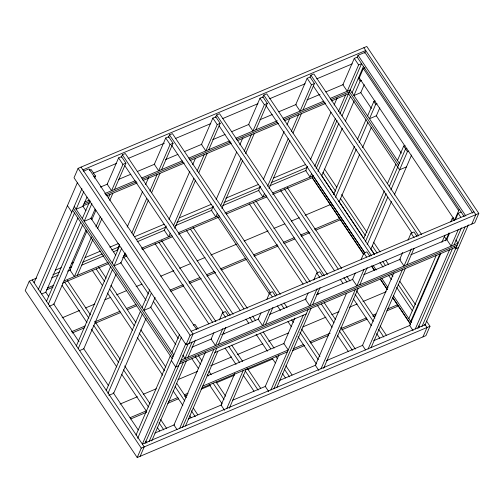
<?xml version="1.0" encoding="UTF-8"?>
<svg xmlns="http://www.w3.org/2000/svg" width="504" height="504" viewBox="0 0 504 504"><rect width="100%" height="100%" fill="white"/><g stroke="black" fill="none" stroke-linecap="round" stroke-linejoin="round"><path stroke-width="0.76" d="M36.565 278.095L29.27 281.175L25.2 290.581L137.201 457.531L425.905 335.651L429.975 326.252L426.472 321.035M78.095 168.349L74.025 177.748L186.026 344.704L474.73 222.825L478.8 213.419L366.799 46.469L78.095 168.349L190.096 335.299L186.026 344.704M34.096 282.687L77.282 182.883M38.14 289.901L81.944 188.666M40.194 292.244L74.479 213.009M83.809 191.463L76.11 209.248L82.984 206.35L86.984 197.096M94.532 178.126L95.458 175.997L91.098 169.502L89.334 170.251M77.925 218.03L45.82 292.226L41.7 293.964M46.418 301.518L80.703 222.283M82.328 218.522L90.027 200.737M48.283 304.303L82.568 225.067M91.898 203.522L84.2 221.306L91.073 218.408L95.073 209.154M86.014 230.089L53.909 304.284L49.096 306.312M86.871 231.197L70.043 270.094L74.397 276.589L91.539 236.974M91.86 219.675L95.911 210.313M118.597 157.897L107.201 184.218L111.56 190.714L122.951 164.386L125.899 163.145L121.54 156.65L118.597 157.897L122.951 164.386M121.269 157.28L122.352 154.772L125.301 153.525L233.132 314.263M95.905 226.888L100.271 216.802M108.373 198.078L109.929 194.475M77.345 275.348L92.925 239.331M97.606 228.526L101.965 218.44M109.759 200.434L112.877 193.234M114.502 189.472L125.899 163.145M117.174 250.198L119.668 244.434M127.153 227.147L142.424 191.854M145.543 184.653L148.661 177.446M165.728 137.995L154.337 164.323L158.691 170.818L170.087 144.49L173.029 143.243L168.676 136.754L165.728 137.995L170.087 144.49M76.28 346.04L110.571 266.805M112.197 263.044L119.587 245.971M168.405 137.378L169.489 134.87L172.437 133.629L280.262 294.361M78.151 348.825L112.436 269.59M121.76 248.037L114.062 265.829L120.941 262.924L125.25 252.964M131.821 232.924L146.777 198.349M149.896 191.142L157.065 174.579M116.191 273.892L83.777 348.799L79.651 350.545M124.475 255.446L125.099 254.003M133.207 235.28L148.478 199.981M151.597 192.78L160.014 173.332M161.639 169.571L173.029 143.243M166.181 225.975L164.31 230.297L168.67 236.792L170.226 233.188M168.985 219.492L189.869 171.234M192.679 164.751L195.483 158.269M212.864 118.1L201.474 144.421L205.827 150.917L217.224 124.589L220.166 123.348L215.813 116.852L212.864 118.1L217.224 124.589M215.542 117.482L216.626 114.975L219.574 113.728L327.398 274.466M173.344 225.987L193.914 178.447M197.032 171.247L204.202 154.678M174.731 228.344L195.615 180.086M198.733 172.885L207.15 153.436M208.776 149.675L220.166 123.348M106.149 390.562L140.44 311.327M142.065 307.566L149.764 289.775M108.013 393.341L142.304 314.112M151.32 293.271L143.93 310.351L150.803 307.446L155.119 297.486M146.059 318.408L113.646 393.322L108.832 395.35M213.318 206.079L211.447 210.401L215.806 216.896L217.363 213.293M216.121 199.597L236.697 152.057M239.816 144.856L242.928 137.649M260.001 98.198L248.611 124.526L252.964 131.021L264.361 104.693L267.303 103.446L262.949 96.957L260.001 98.198L264.361 104.693M262.678 97.581L263.762 95.073L266.711 93.832L374.535 254.564M220.481 206.092L241.051 158.546M244.169 151.345L251.338 134.776M221.867 208.448L242.752 160.184M245.555 153.701L254.281 133.535M255.912 129.774L267.303 103.446M136.017 435.078L170.302 355.849M171.933 352.088L179.632 334.297M137.693 438.304L181.497 337.081M185.856 343.558L142.361 444.074L425.162 324.708M137.201 457.531L141.271 448.132L429.975 326.252M144.995 443.551L188.187 343.734M140.143 456.29L144.213 446.884L32.212 279.934M188.969 343.457L193.038 334.058L81.043 167.101M149.115 441.454L183.399 362.219M192.112 342.096L185.025 358.457L182.851 355.213M260.455 186.178L258.584 190.499L262.937 196.995L264.499 193.391M263.258 179.695L284.143 131.437M286.946 124.954L289.756 118.472M310.086 77.055L307.138 78.303L295.747 104.624L300.101 111.119L311.491 84.792L314.439 83.551L310.086 77.055L310.899 75.178L313.841 73.93L421.672 234.669M151.748 440.931L186.348 360.977M187.973 357.216L195.363 340.137M267.618 186.19L288.187 138.65M291.306 131.45L298.475 114.88M269.004 188.546L289.888 140.288M293 133.088L301.417 113.639M303.049 109.878L314.439 83.551M205.437 352.239L173.949 424.992L176.999 429.534M213.885 332.709L211.113 339.116L215.466 345.605L222.856 328.532M219.429 319.901L222.503 312.789L225.452 311.548L228.066 315.441M179.556 428.602L213.841 349.366M182.498 427.361L216.789 348.125M218.415 344.364L225.805 327.285M185.447 426.119L217.835 351.269M307.591 166.282L305.72 170.604L310.073 177.093L311.636 173.496M310.395 159.799L330.964 112.26M334.083 105.059L337.201 97.852M472.733 213.11L364.909 52.378L358.035 55.276L357.216 57.16L354.274 58.401L342.884 84.729L347.237 91.218L358.627 64.896L361.576 63.649L339.828 113.904M314.748 166.288L335.324 118.749M338.442 111.548L345.612 94.979M364.556 53.178L365.721 50.495L82.908 169.886M316.14 168.651L337.025 120.387M318.005 171.429L338.89 123.171M342.008 115.97L350.419 96.522M352.05 92.761L363.441 66.434M365.104 67.782L363.34 68.525L359.27 77.931L454.652 220.116M361.532 80.545L360.152 81.125L353.915 95.54L360.788 92.642L364.222 84.71M234.801 373.401L221.086 405.09L224.57 410.288M261.022 312.814L258.25 319.215L262.603 325.71L269.684 309.343M266.868 299.294L269.64 292.893L272.588 291.646L275.638 296.195M321.76 175.732L342.336 128.192M345.448 120.992L354.18 100.819M226.693 408.706L243.212 370.528M229.326 408.183L246.154 369.287M265.551 324.469L272.941 307.39M333.56 194.62L354.444 146.362M357.563 139.154L365.98 119.706M367.605 115.945L373.842 101.531L375.215 100.951M335.425 197.404L356.309 149.14M359.119 142.657L367.844 122.491M377.087 103.73L375.707 104.315L369.47 118.73L376.343 115.825L379.777 107.9M339.186 201.701L359.755 154.161M362.559 147.678L371.291 127.512M278.983 354.772L265.274 386.436L268.764 391.633M283.651 343.974L294.865 318.068M308.158 292.912L305.386 299.319L309.739 305.808L317.129 288.735M313.696 280.104L316.777 272.992L319.725 271.75L322.339 275.644M270.881 390.052L303.269 315.202M273.823 388.811L308.114 309.569M276.772 387.563L311.056 308.328M312.688 304.567L320.078 287.488M363.737 238.417L384.313 190.877M387.425 183.677L395.842 164.228M397.473 160.467L403.71 146.053L405.084 145.473M365.293 241.92L386.177 193.662M389.296 186.461L405.575 148.831L406.949 148.252M367.158 244.705L387.734 197.165M390.852 189.964L407.446 151.616L408.82 151.036M346.531 293.265L315.359 365.293L318.843 370.49M355.289 273.017L352.523 279.418L356.876 285.913L363.957 269.546M361.141 259.497L363.913 253.096L366.862 251.849L369.911 256.397M370.919 249.007L391.488 201.468M394.292 194.985L411.592 155.005M320.96 368.909L355.251 289.674M323.593 368.386L358.193 288.433M359.825 284.672L367.214 267.593M393.977 272.645L362.496 345.397L365.545 349.94M402.734 252.403L399.653 259.522L404.013 266.011L411.403 248.938M407.969 240.307L411.05 233.194L413.992 231.953L417.041 236.496M368.096 349.007L402.381 269.772M371.045 347.766L405.329 268.531M406.955 264.77L414.042 248.403M408.845 318.692L436.275 255.301M441.882 242.336L444.982 235.179M450.734 221.892L452.245 218.396L453.619 217.816M410.71 321.47L440.011 253.764M445.618 240.799L449.033 232.911M454.306 220.733L459.264 209.267M440.798 253.468L409.632 325.496L413.116 330.693M449.562 233.22L446.79 239.621L451.149 246.116L458.231 229.748M455.414 219.7L458.186 213.293L461.129 212.052M415.233 329.112L449.518 249.877M417.866 328.589L452.466 248.629M454.091 244.875L461.481 227.795M421.917 326.649L465.11 226.832M424.859 325.401L468.361 224.879M422.957 336.899L427.027 327.493L424.841 324.236M471.788 224.066L475.852 214.666L363.856 47.71M83.469 171.19L88.969 168.865L196.793 329.597M93.341 173.168L116.544 163.372M128.148 158.47L164.405 143.167M175.285 138.575L210.817 123.575M222.422 118.673L257.954 103.673M269.558 98.778L305.09 83.777M316.695 78.876L352.227 63.876M93.687 176.74L95.458 175.997M100.378 187.104L107.629 184.042M118.503 179.449L130.826 174.245M137.353 171.492L154.747 164.147M165.621 159.56L177.95 154.356M184.47 151.603L201.871 144.257M212.745 139.665L225.067 134.461M231.594 131.708L248.989 124.362M259.862 119.776L272.185 114.572M278.712 111.819L296.113 104.473M306.986 99.88L320.034 94.374M325.83 91.923L343.23 84.578M359.661 77.761L358.287 78.34L360.152 81.125M84.439 202.161L89.51 200.019M104.737 193.593L135.185 180.741M141.706 177.988L182.303 160.852M188.83 158.092L229.421 140.956M235.948 138.203L277.269 120.758M283.065 118.308L323.663 101.172M330.189 98.419L350.488 89.851M83.626 204.044L90.147 201.291M105.374 194.865L136.546 181.705M142.342 179.254L182.939 162.118M189.466 159.365L230.782 141.92M236.584 139.469L277.181 122.333M283.702 119.58L325.023 102.136M330.826 99.685L349.669 91.728M82.807 205.922L89.334 203.169M106.735 195.823L137.183 182.971M142.978 180.52L184.3 163.082M190.096 160.631L231.418 143.186M237.22 140.742L278.542 123.297M284.338 120.847L325.66 103.402M331.462 100.957L348.856 93.612M55.421 270.138L61.223 267.687M71.373 263.403L73.546 262.483M85.151 257.588L100.378 251.156M109.809 247.174L118.509 243.501M134.461 236.767L164.197 224.217M179.424 217.791L211.327 204.315M225.836 198.198L258.464 184.42M273.697 177.994L305.6 164.518M52.933 274.756L59.459 272.002M69.615 267.712L71.788 266.799M82.669 262.206L102.249 253.94M111.674 249.959L118.925 246.897M136.332 239.551L166.062 227.002M176.942 222.409L213.198 207.1M224.072 202.507L260.335 187.204M271.209 182.612L307.465 167.303M51.622 277.874L58.143 275.121M67.567 271.139L70.465 269.917M81.339 265.325L103.811 255.837M113.236 251.861L117.59 250.022M137.164 241.762L164.707 230.133M175.581 225.54L211.831 210.237M222.705 205.651L258.949 190.348M269.823 185.756L306.067 170.453M47.275 288.036L53.802 285.283M63.951 280.999L108.171 262.332M123.392 255.906L126.296 254.684M141.517 248.252L171.965 235.399M178.485 232.646L219.083 215.51M224.885 213.06L266.207 195.615M272.727 192.862L313.324 175.726M46.462 289.92L52.989 287.167M62.408 283.185L108.807 263.598M122.579 257.783L126.926 255.95M142.153 249.524L172.601 236.672M178.397 234.221L219.719 216.777M226.246 214.024L266.843 196.888M272.639 194.437L312.512 177.603M406.451 166.893L399.577 169.791L348.554 93.738M62.15 317.829L79.55 310.483M85.352 308.032L94.783 304.051M104.933 299.767L110.735 297.316M116.537 294.865L126.687 290.581M136.118 286.6L141.914 284.155M160.77 276.192L173.823 270.686M179.626 268.235L190.506 263.642M197.026 260.889L205.008 257.519M210.804 255.068L236.912 244.049M244.163 240.988L268.096 230.889M273.899 228.438L284.773 223.845M291.299 221.092L299.275 217.722M305.077 215.271L331.185 204.252M71.48 331.739L85.258 325.924M94.689 321.943L120.065 311.233M126.592 308.473L136.023 304.492M170.106 290.109L183.16 284.596M188.956 282.146L199.836 277.553M206.363 274.8L214.339 271.429M220.141 268.985L245.524 258.269M253.499 254.898L277.427 244.799M283.229 242.348L294.109 237.756M300.636 235.003L308.612 231.632M314.414 229.188L339.791 218.471M72.116 333.012L84.445 327.802M95.325 323.215L120.702 312.499M127.228 309.739L136.66 305.764M170.743 291.375L183.796 285.863M189.592 283.418L201.197 278.517M206.999 276.066L215.699 272.393M221.502 269.942L246.884 259.232M254.136 256.171L278.063 246.065M283.865 243.621L294.745 239.028M301.272 236.269L309.973 232.596M315.775 230.145L341.151 219.435M193.24 325.143L195.01 324.4L198.059 328.942M191.173 331.273L473.987 211.882M190.096 335.299L478.8 213.419M191.967 347.199L211.541 338.934M221.691 334.65L258.659 319.045M269.533 314.452L306.508 298.847M316.657 294.563L352.901 279.26M363.775 274.667L400.743 259.062M410.892 254.778L447.142 239.476M181.1 360.121L458.023 243.212L455.843 239.967M180.287 361.998L457.21 245.095M179.474 363.882L456.391 246.973M178.655 365.759L175.713 367L171.354 360.511M458.527 247.609L455.578 248.856L454.274 246.91M214.887 352.516L306.212 313.961M120.015 404.088L137.422 396.736M143.218 394.292L156.272 388.779M178.025 379.594L197.606 371.328M210.659 365.822L231.689 356.939M237.491 354.495L262.874 343.778M268.676 341.328L288.25 333.062M302.759 326.939L325.962 317.142M331.764 314.698L339.016 311.636M349.165 307.346L357.141 303.981M362.943 301.531L386.152 291.734M207.113 375.896L283.859 343.501L288.212 349.99L202.778 386.058M130.076 417.69L146.752 410.653M168.506 401.468L177.937 397.486M184.464 394.733L188.087 393.202M293.233 348.812L303.389 344.528M309.916 341.775L330.221 333.201M341.095 328.608L366.477 317.892M373.004 315.139L375.902 313.916M387.507 309.015L397.662 304.731M201.965 387.941L287.4 351.874M130.712 418.963L146.664 412.228M167.693 403.351L178.573 398.759M184.369 396.308L187.274 395.086M201.052 389.264L210.477 385.289M216.279 382.838L234.41 375.184M247.464 369.671L272.84 358.961M292.421 350.696L304.75 345.492M310.552 343.041L328.677 335.387M341.731 329.874L367.114 319.164M372.916 316.714L375.814 315.491M386.694 310.899L398.299 305.997M154.804 433.075L174.378 424.809M188.149 418.994L221.502 404.92M232.376 400.327L265.721 386.253M279.493 380.438L315.737 365.135M326.611 360.543L362.861 345.24M373.735 340.654L409.979 325.351M358.035 55.276L465.86 216.008M357.216 57.16L464.178 216.594M363.34 68.525L458.722 210.71M354.274 58.401L358.627 64.896M458.186 213.293L460.795 217.192M373.842 101.531L375.707 104.315M403.71 146.053L407.446 151.616M452.245 218.396L453.739 220.626M360.536 92.263L371.41 108.473M376.198 115.605L401.43 153.216M350.179 89.977L399.338 163.252M349.366 91.86L398.525 165.129M444.377 236.578L446.242 239.356M310.899 75.178L418.723 235.91M313.381 86.096L412.007 233.113M307.138 78.303L311.491 84.792M411.05 233.194L414.099 237.737M324.538 169.079L336.785 187.343M341.599 194.512L366.975 232.338M373.54 242.122L380.098 251.906M385.787 260.379L388.414 264.298M399.785 281.251L415.535 304.731M322.906 172.28L335.588 191.192M340.402 198.368L365.343 235.538M372.343 245.971L377.156 253.147M382.838 261.626L385.466 265.539M391.154 274.019L392.906 276.627M398.154 284.451L413.904 307.931M321.212 174.913L334.366 194.525M338.751 201.064L363.749 238.323M370.768 248.787L374.277 254.016M379.978 262.515L383.046 267.089M388.748 275.587L391.381 279.512M396.642 287.356L412.436 310.892M418.679 325.842L419.555 327.14M263.762 95.073L371.593 255.805M265.81 105.342L364.871 253.008M364.77 252.995L313.022 175.852L312.209 177.736L363.523 254.224M373.105 265.419L376.173 269.993M381.875 278.492L388.017 287.645M393.277 295.489L411.453 322.585M363.913 253.096L366.528 256.99M312.512 177.893L363.794 254.337M371.687 266.099L374.315 270.018M380.451 279.166L387.463 289.617M392.723 297.461L410.697 324.248M371.416 265.992L374.485 270.566M380.186 279.065L387.204 289.523M392.465 297.373L410.445 324.173M287.248 187.482L341.599 268.506M346.859 276.343L349.927 280.917M356.504 290.72L374.913 318.163M380.174 326.006L386.31 335.154M284.3 188.729L338.216 269.098M343.911 277.591L346.979 282.164M354.873 293.927L373.281 321.369M378.542 329.206L383.802 337.05M280.646 190.506L334.561 270.868M340.263 279.361L342.89 283.286M353.411 298.966L371.385 325.754M376.639 333.598L379.707 338.171M216.626 114.975L324.456 275.707M219.108 125.893L317.734 272.91M316.777 272.992L319.826 277.534M255.824 200.749L310.174 281.774M317.627 292.881L318.503 294.185M324.204 302.677L335.601 319.668M340.855 327.506L355.32 349.07M253.317 202.646L307.232 283.015M321.256 303.925L333.969 322.869M339.23 330.712L352.378 350.311M249.222 203.767L303.137 284.136M317.167 305.046L332.067 327.26M337.327 335.097L348.289 351.433M284.01 302.879L287.078 307.453M301.543 329.011L319.952 356.454M169.489 134.87L276.879 294.953M281.068 304.12L284.136 308.694M291.583 319.801L293.341 322.415M299.911 332.218L318.32 359.661M171.536 145.139L270.598 292.805M269.64 292.893L272.255 296.787M217.804 217.035L269.52 294.134M277.414 305.897L280.482 310.47M287.935 321.577L291.438 326.806M298.015 336.603L316.424 364.046M192.975 227.279L247.325 308.303M252.586 316.14L255.654 320.714M263.107 331.827L274.063 348.157M285.9 365.803L292.036 374.951M190.468 229.181L243.942 308.895M249.644 317.388L252.712 321.962M260.159 333.068L270.679 348.749M275.94 356.593L277.257 358.552M284.269 369.004L289.529 376.847M186.379 230.303L240.288 310.666M245.99 319.158L248.617 323.083M256.07 334.19L267.466 351.175M272.286 358.363L275.36 362.937M282.372 373.395L285.44 377.969M122.352 154.772L230.183 315.504M124.841 165.69L223.461 312.707M222.503 312.789L225.553 317.331M161.551 240.547L215.901 321.571M223.354 332.678L224.23 333.982M231.683 345.089L242.644 361.425M247.023 367.958L260.612 388.212M159.043 242.443L212.518 322.157M228.74 346.336L239.696 362.666M245.391 371.164L258.105 390.109M154.955 243.564L208.87 323.933M225.086 348.106L236.042 364.442M243.054 374.894L254.016 391.23M198.507 355.742L202.016 360.971M209.028 371.423L211.22 374.692M216.04 381.881L225.685 396.251M195.124 356.334L200.384 364.171M207.396 374.63L208.272 375.934M213.091 383.122L224.053 399.458M123.53 256.832L148.516 294.071M153.336 301.26L178.322 338.505M191.911 358.76L198.482 368.563M209.002 384.243L222.151 403.843M82.87 206.18L85.938 210.754M90.764 217.948L115.763 255.213M120.588 262.401L146.028 300.321M150.412 306.86L175.846 344.774M74.239 206.47L173.798 354.866M73.427 208.347L172.985 356.75M72.614 210.231L172.173 358.627M67.448 205.613L71.801 212.108M98.702 267.082L106.155 278.189M110.975 285.371L135.96 322.617M140.786 329.805L165.766 367.051M176.728 383.38L186.367 397.757M193.385 408.209L197.763 414.748M96.195 268.978L104.523 281.389M109.784 289.233L134.329 325.823M139.154 333.005L164.575 370.906M175.096 386.587L184.741 400.964M191.312 410.76L195.256 416.644M92.106 270.1L102.627 285.781M107.447 292.963L132.432 330.208M137.252 337.396L162.679 375.291M173.193 390.972L182.839 405.348M189.851 415.8L191.167 417.766M67.278 280.344L90.512 314.975M94.897 321.508L120.317 359.402M124.702 365.942L150.123 403.836M160.644 419.517L166.78 428.665M64.77 282.24L88.88 318.182M93.7 325.364L118.686 362.609M123.505 369.797L148.491 407.037M159.012 422.724L163.832 429.906M61.998 285.321L86.984 322.566M91.363 329.099L116.789 366.994M121.609 374.182L146.595 411.428M157.116 427.109L159.743 431.027M45.706 292.055L48.781 296.629M53.6 303.824L79.04 341.744M83.425 348.277L108.423 385.541M113.249 392.736L138.247 430M145.688 441.088L146.992 443.035M29.27 281.175L141.271 448.132"/></g></svg>
